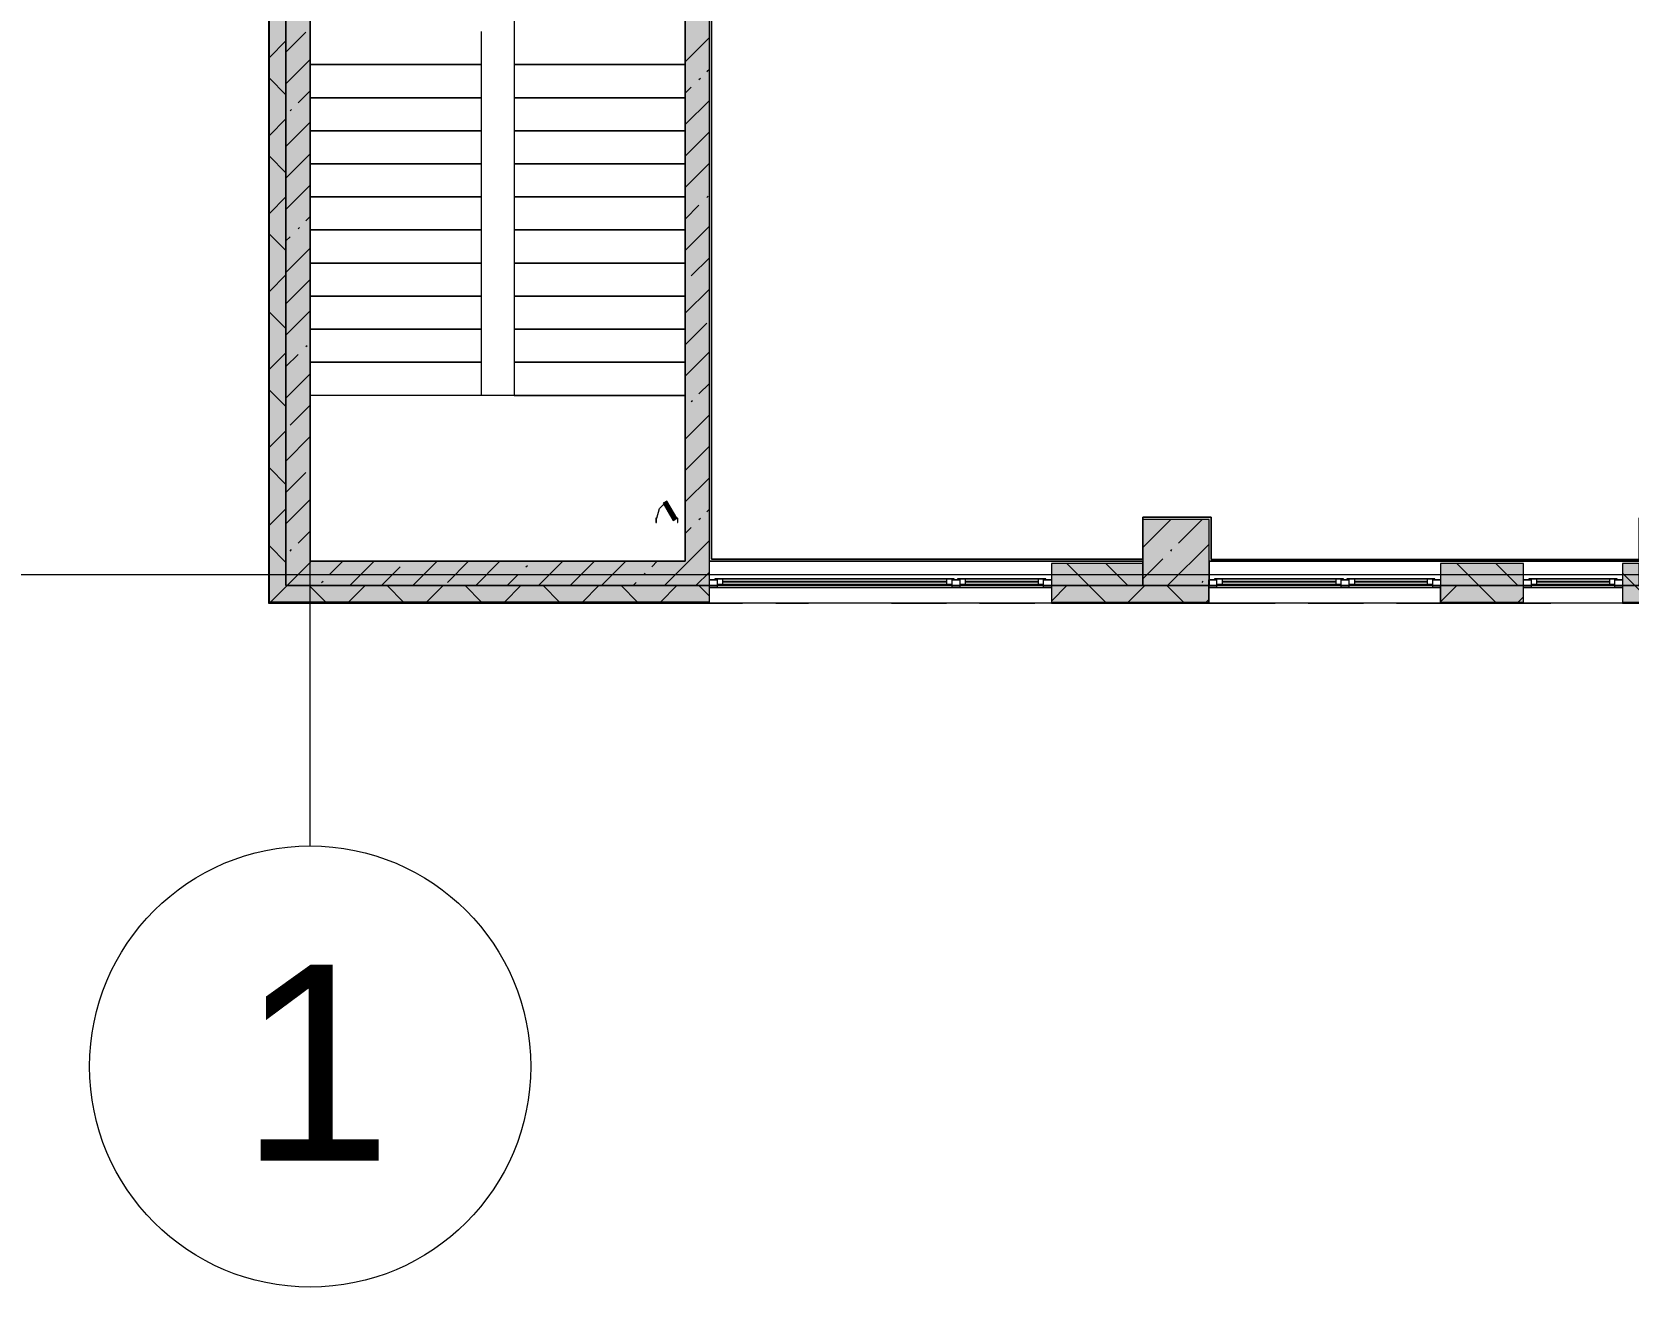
# Model space of a CAD drawing. Header units: millimetres. Extents: x -3817 to 677485, y -22715 to 103890.
# Drawn here: x 28916 to 29029.9, y 152.3 to 241.9 of the extents above; entities that cross this region are included whole.
import ezdxf

# ---------------------------------------------------------------- set-up
doc = ezdxf.new("R2010")
doc.units = ezdxf.units.MM
doc.layers.add('PDF _Геометрия', color=7, linetype='Continuous', true_color=0x1d1d1d)
doc.layers.add('PDF _Сплошная заливка', color=7, linetype='Continuous', true_color=0xffffff)
doc.layers.add('PDF _Текст', color=7, linetype='Continuous')
doc.styles.add('PDF ArialMT', font='arial.ttf')

msp = doc.modelspace()

# ---------------------------------------------------------------- hatches: boundary and pattern name
at = {"layer": 'PDF _Сплошная заливка', "transparency": 33554559}
h = msp.add_hatch(color=256, dxfattribs=at)
h.paths.add_polyline_path([(28932.94, 202.35), (28934.12, 202.35), (28934.12, 244.24), (28932.94, 244.24), (28932.94, 222.65)], flags=0)
h.paths.add_polyline_path([(28934.12, 260.78), (28934.12, 270.22), (28932.94, 270.22), (28932.94, 260.78)], flags=0)
h.paths.add_polyline_path([(28934.12, 288.33), (28934.12, 299.36), (28932.94, 299.36), (28932.94, 288.33)], flags=0)
h.paths.add_polyline_path([(28934.12, 306.44), (28934.12, 321.82), (28932.94, 321.82), (28932.94, 306.44)], flags=0)
h = msp.add_hatch(color=256, dxfattribs=at)
h.paths.add_polyline_path([(28934.12, 202.35), (28935.85, 202.35), (28935.85, 244.24), (28934.12, 244.24), (28934.12, 222.65)], flags=0)
h.paths.add_polyline_path([(28934.12, 260.78), (28935.85, 260.78), (28935.85, 265.34), (28934.12, 265.34), (28934.12, 262.27)], flags=0)
msp.add_hatch(color=256, dxfattribs=at).paths.add_polyline_path([(28997.4, 202.35), (29000.03, 202.35), (29000.03, 207.08), (28995.3, 207.08), (28995.3, 202.35)])
h = msp.add_hatch(color=256, dxfattribs=at)
h.paths.add_polyline_path([(29448.84, 202.35), (29450.01, 202.35), (29450.01, 203.93), (29448.04, 203.93), (29448.04, 202.35)], flags=0)
h.paths.add_polyline_path([(29372.06, 202.35), (29372.06, 203.93), (29366.15, 203.93), (29366.15, 202.35), (29368.09, 202.35)], flags=0)
h.paths.add_polyline_path([(29384.03, 202.35), (29390.17, 202.35), (29390.17, 203.93), (29384.03, 203.93), (29384.03, 202.89)], flags=0)
h.paths.add_polyline_path([(29440.95, 202.35), (29440.95, 203.93), (29436.62, 203.93), (29436.62, 202.35)], flags=0)
h.paths.add_polyline_path([(29418.51, 202.35), (29420.09, 202.35), (29420.09, 203.93), (29418.51, 203.93), (29418.51, 203.48)], flags=0)
h.paths.add_polyline_path([(29280.01, 202.35), (29283.87, 202.35), (29283.87, 203.93), (29276.79, 203.93), (29276.79, 202.36), (29272.85, 202.36), (29272.85, 203.93), (29270.88, 203.93), (29270.88, 202.35), (29276.79, 202.35)], flags=0)
h.paths.add_polyline_path([(29347.65, 202.35), (29349.62, 202.35), (29349.62, 203.93), (29347.65, 203.93), (29347.65, 203.4)], flags=0)
h.paths.add_polyline_path([(29330.72, 202.35), (29336.63, 202.35), (29336.63, 203.93), (29330.72, 203.93)], flags=0)
h.paths.add_polyline_path([(29314.19, 202.35), (29314.19, 203.93), (29312.22, 203.93), (29312.22, 202.35)], flags=0)
h.paths.add_polyline_path([(29258.91, 202.35), (29263.8, 202.35), (29263.8, 203.93), (29258.91, 203.93)], flags=0)
h.paths.add_polyline_path([(29238.05, 202.35), (29238.44, 202.35), (29238.44, 203.93), (29238.05, 203.93)], flags=0)
h.paths.add_polyline_path([(29221.28, 202.35), (29227.03, 202.35), (29227.03, 203.93), (29218.21, 203.93), (29218.21, 202.35)], flags=0)
h.paths.add_polyline_path([(29201.67, 202.35), (29201.67, 203.93), (29199.62, 203.93), (29199.62, 202.35)], flags=0)
h.paths.add_polyline_path([(29184.58, 202.35), (29187.81, 202.35), (29187.81, 203.93), (29179.94, 203.93), (29179.94, 202.35)], flags=0)
h.paths.add_polyline_path([(29142.93, 202.35), (29142.93, 203.93), (29141.91, 203.93), (29141.91, 202.35)], flags=0)
h.paths.add_polyline_path([(29135.3, 202.35), (29135.3, 203.93), (29130.34, 203.93), (29130.34, 202.35), (29133.2, 202.35)], flags=0)
h.paths.add_polyline_path([(29113.8, 202.35), (29113.8, 203.93), (29112.23, 203.93), (29112.23, 202.35)], flags=0)
h.paths.add_polyline_path([(29107.5, 202.35), (29107.5, 203.93), (29105.14, 203.93), (29105.14, 202.35)], flags=0)
h.paths.add_polyline_path([(29170.65, 202.35), (29172.86, 202.35), (29172.86, 203.93), (29170.65, 203.93), (29170.65, 202.75)], flags=0)
h.paths.add_polyline_path([(29098.05, 202.35), (29098.05, 203.93), (29087.42, 203.93), (29087.42, 202.35), (29089.15, 202.35)], flags=0)
h.paths.add_polyline_path([(29022.47, 202.35), (29022.47, 203.93), (29016.56, 203.93), (29016.56, 202.35)], flags=0)
h.paths.add_polyline_path([(28995.3, 202.35), (28995.3, 203.93), (28988.77, 203.93), (28988.77, 202.35), (28993.73, 202.35)], flags=0)
h.paths.add_polyline_path([(29070.89, 202.35), (29070.89, 203.93), (29064.98, 203.93), (29064.98, 202.35), (29067.13, 202.35)], flags=0)
h.paths.add_polyline_path([(29029.55, 202.35), (29030.73, 202.35), (29030.73, 203.93), (29029.55, 203.93)], flags=0)
h.paths.add_polyline_path([(29051.99, 202.35), (29057.9, 202.35), (29057.9, 203.93), (29051.99, 203.93)], flags=0)
h = msp.add_hatch(color=256, dxfattribs=at)
h.paths.add_polyline_path([(29312.22, 201.17), (29314.19, 201.17), (29314.19, 202.35), (29308.28, 202.35), (29308.28, 201.17), (29309.37, 201.17)], flags=0)
h.paths.add_polyline_path([(29380.86, 201.17), (29380.86, 202.35), (29378.2, 202.35), (29378.2, 201.17)], flags=0)
h.paths.add_polyline_path([(29330.72, 201.17), (29336.63, 201.17), (29336.63, 202.35), (29330.72, 202.35)], flags=0)
h.paths.add_polyline_path([(29368.09, 201.17), (29372.06, 201.17), (29372.06, 202.35), (29366.15, 202.35), (29366.15, 201.17)], flags=0)
h.paths.add_polyline_path([(29343.71, 201.17), (29349.62, 201.17), (29349.62, 202.35), (29343.71, 202.35)], flags=0)
h.paths.add_polyline_path([(29270.88, 201.17), (29283.87, 201.17), (29283.87, 202.35), (29270.88, 202.35)], flags=0)
h.paths.add_polyline_path([(29258.91, 201.17), (29263.8, 201.17), (29263.8, 202.35), (29258.91, 202.35)], flags=0)
h.paths.add_polyline_path([(29234.11, 201.17), (29242.38, 201.17), (29242.38, 202.35), (29234.11, 202.35)], flags=0)
h.paths.add_polyline_path([(29221.28, 201.17), (29227.03, 201.17), (29227.03, 202.35), (29218.21, 202.35), (29218.21, 201.17)], flags=0)
h.paths.add_polyline_path([(29172.86, 201.17), (29172.86, 202.35), (29164.03, 202.35), (29164.03, 201.17), (29170.65, 201.17)], flags=0)
h.paths.add_polyline_path([(29113.8, 201.17), (29113.8, 202.35), (29105.14, 202.35), (29105.14, 201.17), (29112.23, 201.17)], flags=0)
h.paths.add_polyline_path([(29179.94, 201.17), (29187.81, 201.17), (29187.81, 202.35), (29179.94, 202.35)], flags=0)
h.paths.add_polyline_path([(29130.34, 201.17), (29142.93, 201.17), (29142.93, 202.35), (29130.34, 202.35)], flags=0)
h.paths.add_polyline_path([(29194.9, 201.17), (29201.67, 201.17), (29201.67, 202.35), (29194.9, 202.35)], flags=0)
h.paths.add_polyline_path([(29029.55, 201.17), (29035.46, 201.17), (29035.46, 202.35), (29029.55, 202.35)], flags=0)
h.paths.add_polyline_path([(29098.05, 201.17), (29098.05, 202.35), (29087.42, 202.35), (29087.42, 201.17), (29089.15, 201.17)], flags=0)
h.paths.add_polyline_path([(29051.99, 201.17), (29057.9, 201.17), (29057.9, 202.35), (29051.99, 202.35)], flags=0)
h.paths.add_polyline_path([(29064.98, 201.17), (29070.89, 201.17), (29070.89, 202.35), (29064.98, 202.35)], flags=0)
h.paths.add_polyline_path([(29022.47, 201.17), (29022.47, 202.35), (29016.56, 202.35), (29016.56, 201.17)], flags=0)
h.paths.add_polyline_path([(28997.4, 201.17), (29000.02, 201.17), (29000.02, 202.35), (28988.77, 202.35), (28988.77, 201.17), (28993.73, 201.17)], flags=0)
h.paths.add_polyline_path([(28932.94, 201.17), (28964.36, 201.17), (28964.36, 202.35), (28932.94, 202.35)], flags=0)

# ---------------------------------------------------------------- linework, layer by layer
at = {"layer": 'PDF _Геометрия', "color": 253, "lineweight": 9, "true_color": 0xaaaaaa}
for points in [[(28935.85, 183.76), (28935.85, 253.8), (28935.85, 254.2), (28935.85, 324.24)], [(28995.3, 204.25), (28964.51, 204.25), (28964.51, 263.61), (28966.72, 263.61), (28964.51, 263.61), (28964.51, 204.25), (28995.3, 204.25), (28995.3, 207.24), (29000.18, 207.24), (29000.18, 204.21), (29030.73, 204.21), (29030.73, 207.2), (29032.54, 207.2), (29032.54, 258.65), (29029.69, 258.65), (29032.54, 258.65), (29032.54, 207.2), (29030.73, 207.2), (29030.73, 207.08)], [(28960.61, 207.16), (28960.8, 207.87), (28961.32, 208.39)], [(29030.73, 204.21), (29000.18, 204.21), (29000.18, 207.24), (28995.3, 207.24), (28995.3, 207.08)], [(28899.59, 203.14), (28998.01, 203.14), (29038.63, 203.14)]]:
    msp.add_lwpolyline(points, dxfattribs=at)
at = {"layer": 'PDF _Геометрия', "color": 7, "lineweight": 9}
for points in [[(28949.2, 263.61), (28935.85, 263.61), (28935.85, 260.78), (28934.12, 260.78), (28932.88, 260.78), (28932.88, 244.24), (28934.12, 244.24), (28935.85, 244.24), (28935.85, 204.09), (28962.63, 204.09), (28962.63, 263.61), (28961.48, 263.61)], [(28934.53, 244.79), (28934.53, 244.24), (28934.12, 244.24), (28934.12, 202.35), (28935.85, 202.35), (28962.63, 202.35), (28964.36, 202.35), (28964.36, 263.77)], [(28950.42, 246.6), (28950.42, 244.28), (28950.42, 241.92), (28950.42, 239.56), (28950.42, 237.19), (28950.42, 234.83), (28950.42, 232.47), (28950.42, 230.11), (28950.42, 227.75), (28950.42, 225.38), (28950.42, 223.02), (28950.42, 220.66), (28950.42, 218.3), (28950.42, 215.94), (28948.06, 215.94), (28935.85, 215.94), (28935.85, 204.12), (28962.63, 204.12), (28962.63, 215.94), (28950.42, 215.94), (28962.63, 215.94)], [(28964.36, 201.15), (28932.92, 201.15), (28932.92, 201.17), (28932.92, 202.35), (28932.92, 244.24)], [(28964.36, 201.17), (28932.94, 201.17), (28932.94, 202.35), (28932.94, 244.24)], [(28935.85, 244.24), (28935.85, 241.09)], [(28962.63, 244.28), (28957.13, 244.28), (28962.63, 244.28), (28962.63, 241.92), (28962.63, 239.56), (28962.63, 237.19), (28962.63, 234.83), (28962.63, 232.47), (28962.63, 230.11), (28962.63, 227.75), (28962.63, 225.38), (28962.63, 223.02), (28962.63, 220.66), (28962.63, 218.3), (28950.42, 218.3), (28962.63, 218.3)], [(28934.12, 240.44), (28935.55, 241.87)], [(28948.06, 241.92), (28948.06, 239.56), (28948.06, 237.19), (28948.06, 234.83), (28948.06, 232.47), (28948.06, 230.11), (28948.06, 227.75), (28948.06, 225.38), (28948.06, 223.02), (28948.06, 220.66), (28948.06, 218.3), (28948.06, 215.94), (28935.85, 215.94), (28935.85, 218.3), (28935.85, 220.66), (28935.85, 223.02), (28935.85, 225.38), (28935.85, 227.75), (28935.85, 230.11), (28935.85, 232.47), (28935.85, 234.83), (28935.85, 237.19), (28935.85, 239.56), (28935.85, 241.92)], [(28932.94, 240.07), (28934.12, 241.25)], [(28962.63, 239.76), (28964.36, 241.49)], [(28934.12, 238.19), (28935.85, 239.93)], [(28962.63, 236.03), (28962.63, 240.26)], [(28934.12, 237.41), (28932.94, 238.59)], [(28935.85, 238.73), (28935.85, 234.79)], [(28963.61, 238.5), (28963.71, 238.59)], [(28964.17, 239.06), (28964.36, 239.24)], [(28934.99, 236.82), (28935.85, 237.68)], [(28962.63, 237.51), (28963.05, 237.94)], [(28934.43, 236.25), (28934.52, 236.35)], [(28962.63, 235.27), (28964.36, 237)], [(28932.94, 234.5), (28934.12, 235.68)], [(28934.12, 233.7), (28935.85, 235.44)], [(28962.63, 233.02), (28964.36, 234.75)], [(28962.63, 229.73), (28962.63, 233.67)], [(28934.12, 231.84), (28932.94, 233.03)], [(28934.12, 231.46), (28935.85, 233.19)], [(28962.63, 230.78), (28964.36, 232.51)], [(28935.85, 232.43), (28935.85, 228.49)], [(28934.12, 229.21), (28935.85, 230.95)], [(28932.94, 228.93), (28934.12, 230.11)], [(28962.63, 228.53), (28963.61, 229.52)], [(28964.17, 230.08), (28964.27, 230.17)], [(28934.99, 227.84), (28935.08, 227.93)], [(28935.55, 228.4), (28935.85, 228.7)], [(28962.63, 226.29), (28964.36, 228.02)], [(28934.12, 226.28), (28932.94, 227.46)], [(28934.12, 226.97), (28934.43, 227.27)], [(28962.63, 223.43), (28962.63, 227.37)], [(28934.12, 224.72), (28935.85, 226.46)], [(28935.85, 226.13), (28935.85, 222.19)], [(28963.05, 224.47), (28964.36, 225.77)], [(28932.94, 223.36), (28934.12, 224.54)], [(28934.12, 222.48), (28935.85, 224.21)], [(28962.63, 221.8), (28964.36, 223.53)], [(28934.12, 220.71), (28932.94, 221.89)], [(28934.12, 220.23), (28935.85, 221.97)], [(28962.63, 219.55), (28964.17, 221.1)], [(28962.63, 217.13), (28962.63, 221.07)], [(28932.94, 217.8), (28934.12, 218.98)], [(28934.12, 217.99), (28934.99, 218.86)], [(28935.55, 219.42), (28935.64, 219.51)], [(28935.85, 219.83), (28935.85, 215.9)], [(28962.63, 217.31), (28964.36, 219.04)], [(28934.12, 215.74), (28935.85, 217.48)], [(28963.61, 216.05), (28964.36, 216.79)], [(28934.12, 215.14), (28932.94, 216.32)], [(28963.05, 215.49), (28963.14, 215.58)], [(28934.43, 213.8), (28935.85, 215.23)], [(28962.63, 210.83), (28962.63, 214.77)], [(28962.63, 212.82), (28964.36, 214.55)], [(28932.94, 212.23), (28934.12, 213.41)], [(28935.85, 213.53), (28935.85, 209.6)], [(28934.12, 211.25), (28935.85, 212.99)], [(28962.63, 210.57), (28964.36, 212.3)], [(28934.12, 209.57), (28932.94, 210.76)], [(28934.12, 209.01), (28935.55, 210.44)], [(28962.63, 208.33), (28964.36, 210.06)], [(28932.94, 206.66), (28934.12, 207.84)], [(28934.12, 206.76), (28935.85, 208.5)], [(28959.87, 204.09), (28962.63, 204.09), (28962.63, 204.24), (28962.63, 208.47)], [(28964.17, 207.63), (28964.36, 207.81)], [(28935.85, 207.23), (28935.85, 204.09), (28938.61, 204.09)], [(28962.63, 206.08), (28963.05, 206.51)], [(28963.61, 207.07), (28963.71, 207.16)], [(28995.3, 205.08), (28997.29, 207.08)], [(28997.85, 205.39), (28999.54, 207.08)], [(28934.12, 204.01), (28932.94, 205.19)], [(28934.99, 205.39), (28935.85, 206.25)], [(28961.14, 202.35), (28962.63, 203.84), (28964.36, 205.57)], [(28997.06, 202.35), (29000.03, 205.32)], [(28933.02, 201.17), (28934.2, 202.35), (28935.85, 204.01), (28935.93, 204.09)], [(28934.43, 204.82), (28934.52, 204.92)], [(28937.23, 203.14), (28938.18, 204.09)], [(28938.69, 202.35), (28940.42, 204.09)], [(28940.97, 204.09), (28944.91, 204.09)], [(28943.18, 202.35), (28944.91, 204.09)], [(28945.65, 202.58), (28947.16, 204.09)], [(28947.27, 204.09), (28951.21, 204.09)], [(28947.67, 202.35), (28949.4, 204.09)], [(28952.16, 202.35), (28953.89, 204.09)], [(28953.57, 204.09), (28957.51, 204.09)], [(28954.41, 202.35), (28956.14, 204.09)], [(28956.65, 202.35), (28958.38, 204.09)], [(28959.67, 204.09), (28960.26, 204.09)], [(28960.24, 203.7), (28960.63, 204.09)], [(28988.77, 202.35), (28964.36, 202.35), (28964.36, 204.09), (28995.3, 204.09), (28964.37, 204.09)], [(28995.3, 202.84), (28996.73, 204.26)], [(28995.3, 203.93), (28995.3, 204.09)], [(28997.29, 204.82), (28997.38, 204.92)], [(29030.73, 204.09), (29000.03, 204.09), (29030.73, 204.09)], [(29000.03, 204.09), (29000.03, 202.35)], [(28940.94, 202.35), (28942.28, 203.7)], [(28949.92, 202.35), (28950.7, 203.14)], [(28951.26, 203.7), (28951.36, 203.79)], [(28959.68, 203.14), (28959.78, 203.23)], [(28963.39, 202.35), (28964.36, 203.32)], [(28992.63, 201.17), (28991.45, 202.35), (28989.88, 203.93)], [(28994.24, 202.35), (28992.66, 203.93)], [(29020.47, 201.17), (29019.29, 202.35), (29017.71, 203.93)], [(29022.07, 202.35), (29020.5, 203.93)], [(29031.61, 201.17), (29030.42, 202.35), (29029.55, 203.23)], [(28936.96, 201.17), (28935.78, 202.35)], [(28936.67, 202.58), (28936.77, 202.67)], [(28938.59, 201.17), (28939.77, 202.35)], [(28942.52, 201.17), (28941.34, 202.35)], [(28944.16, 201.17), (28945.34, 202.35)], [(28948.09, 201.17), (28946.91, 202.35)], [(28949.72, 201.17), (28950.9, 202.35)], [(28953.66, 201.17), (28952.48, 202.35)], [(28955.29, 201.17), (28956.47, 202.35)], [(28959.23, 201.17), (28958.05, 202.35)], [(28958.9, 202.35), (28959.12, 202.58)], [(28960.86, 201.17), (28962.04, 202.35)], [(28964.36, 201.61), (28963.61, 202.35)], [(28964.91, 202.76), (28964.36, 202.76)], [(28964.36, 202.21), (28988.77, 202.21)], [(28964.75, 202.84), (28981.84, 202.84)], [(28965.3, 202.84), (28965.3, 202.45)], [(28965.3, 202.68), (28981.29, 202.68)], [(28981.29, 202.6), (28965.3, 202.6)], [(28981.29, 202.84), (28981.29, 202.45)], [(28982.23, 202.76), (28981.68, 202.76)], [(28982.07, 202.84), (28988.37, 202.84)], [(28982.62, 202.84), (28982.62, 202.45)], [(28982.62, 202.68), (28987.82, 202.68)], [(28987.82, 202.6), (28982.62, 202.6)], [(28987.82, 202.84), (28987.82, 202.45)], [(28988.77, 202.76), (28988.21, 202.76)], [(28988.77, 201.24), (28989.88, 202.35)], [(28994.26, 201.17), (28995.44, 202.35)], [(28998.2, 201.17), (28997.02, 202.35)], [(28999.53, 202.58), (28999.62, 202.67)], [(29000.02, 202.35), (29000.02, 201.11)], [(29000.02, 202.21), (29016.56, 202.21)], [(29000.57, 202.76), (29000.03, 202.76)], [(29000.03, 202.35), (29016.56, 202.35)], [(29016.56, 202.35), (29000.03, 202.35)], [(29000.42, 202.84), (29009.63, 202.84)], [(29000.97, 202.84), (29000.97, 202.45)], [(29000.97, 202.68), (29009.08, 202.68)], [(29009.08, 202.6), (29000.97, 202.6)], [(29009.08, 202.84), (29009.08, 202.45)], [(29010.02, 202.76), (29009.47, 202.76)], [(29009.87, 202.84), (29016.16, 202.84)], [(29010.42, 202.84), (29010.42, 202.45)], [(29010.42, 202.68), (29015.61, 202.68)], [(29015.61, 202.6), (29010.42, 202.6)], [(29015.61, 202.84), (29015.61, 202.45)], [(29016.56, 202.76), (29016.01, 202.76)], [(29016.56, 201.2), (29017.71, 202.35)], [(29016.56, 201.11), (29016.56, 202.35)], [(29023.02, 202.76), (29022.47, 202.76)], [(29029.55, 202.35), (29022.47, 202.35)], [(29022.47, 202.21), (29029.55, 202.21)], [(29022.86, 202.84), (29029.16, 202.84)], [(29023.41, 202.84), (29023.41, 202.45)], [(29023.41, 202.68), (29028.61, 202.68)], [(29028.61, 202.6), (29023.41, 202.6)], [(29028.61, 202.84), (29028.61, 202.45)], [(29029.55, 202.76), (29029, 202.76)], [(28969.09, 201.11), (28971.44, 201.11), (28969.09, 201.11)], [(28988.77, 201.17), (29000.02, 201.17)], [(28988.77, 201.15), (29000.02, 201.15)], [(28989.95, 201.11), (28993.88, 201.11), (28989.95, 201.11)], [(28999.83, 201.17), (29000.02, 201.36)], [(29016.56, 201.11), (29000.02, 201.11)], [(29016.56, 201.17), (29022.47, 201.17)], [(29016.56, 201.15), (29022.47, 201.15)], [(29019.71, 201.11), (29024.43, 201.11), (29019.71, 201.11)], [(29022.1, 201.17), (29022.47, 201.54)], [(29029.55, 201.17), (29035.46, 201.17)], [(29029.55, 201.15), (29035.46, 201.15)]]:
    msp.add_lwpolyline(points, dxfattribs=at)
for points in [[(28964.36, 202.35), (28934.12, 202.35), (28934.12, 244.24), (28932.88, 244.24), (28932.88, 202.35), (28932.88, 201.15), (28932.88, 201.11), (28964.36, 201.11)], [(28948.06, 239.56), (28935.85, 239.56)], [(28950.42, 239.56), (28962.63, 239.56)], [(28948.06, 237.19), (28935.85, 237.19)], [(28950.42, 237.19), (28962.63, 237.19)], [(28948.06, 234.83), (28935.85, 234.83)], [(28950.42, 234.83), (28962.63, 234.83)], [(28948.06, 232.47), (28935.85, 232.47)], [(28950.42, 232.47), (28962.63, 232.47)], [(28948.06, 230.11), (28935.85, 230.11)], [(28950.42, 230.11), (28962.63, 230.11)], [(28948.06, 227.75), (28935.85, 227.75)], [(28950.42, 227.75), (28962.63, 227.75)], [(28948.06, 225.38), (28935.85, 225.38)], [(28950.42, 225.38), (28962.63, 225.38)], [(28948.06, 223.02), (28935.85, 223.02)], [(28950.42, 223.02), (28962.63, 223.02)], [(28948.06, 220.66), (28935.85, 220.66)], [(28950.42, 220.66), (28962.63, 220.66)], [(28948.06, 218.3), (28935.85, 218.3)], [(29000.03, 202.35), (29000.03, 207.08), (28995.3, 207.08), (28995.3, 203.93), (28995.3, 202.35)], [(28995.3, 203.93), (28988.77, 203.93), (28988.77, 202.35), (28995.3, 202.35)], [(29022.47, 202.35), (29022.47, 203.93), (29016.56, 203.93), (29016.56, 202.35)], [(29030.73, 203.93), (29029.55, 203.93), (29029.55, 202.35), (29030.73, 202.35)], [(28964.36, 202.21), (28964.36, 202.76), (28964.91, 202.76), (28964.91, 202.21)], [(28964.36, 201.11), (28964.36, 202.35), (28988.77, 202.35), (28988.77, 201.11)], [(28981.84, 202.84), (28964.75, 202.84), (28964.75, 202.76), (28964.91, 202.76), (28964.91, 202.45), (28981.68, 202.45), (28981.68, 202.76), (28981.84, 202.76)], [(28981.68, 202.21), (28981.68, 202.76), (28982.23, 202.76), (28982.23, 202.21)], [(28988.37, 202.84), (28982.07, 202.84), (28982.07, 202.76), (28982.23, 202.76), (28982.23, 202.45), (28988.21, 202.45), (28988.21, 202.76), (28988.37, 202.76)], [(28988.21, 202.21), (28988.21, 202.76), (28988.77, 202.76), (28988.77, 202.21)], [(28988.77, 202.35), (28988.77, 201.11), (29000.02, 201.11), (29000.02, 202.35), (28995.3, 202.35)], [(29000.02, 202.21), (29000.02, 202.76), (29000.57, 202.76), (29000.57, 202.21)], [(29009.63, 202.84), (29000.42, 202.84), (29000.42, 202.76), (29000.57, 202.76), (29000.57, 202.45), (29009.47, 202.45), (29009.47, 202.76), (29009.63, 202.76)], [(29009.47, 202.21), (29009.47, 202.76), (29010.02, 202.76), (29010.02, 202.21)], [(29016.16, 202.84), (29009.87, 202.84), (29009.87, 202.76), (29010.02, 202.76), (29010.02, 202.45), (29016.01, 202.45), (29016.01, 202.76), (29016.16, 202.76)], [(29016.01, 202.21), (29016.01, 202.76), (29016.56, 202.76), (29016.56, 202.21)], [(29016.56, 202.35), (29016.56, 201.11), (29022.47, 201.11), (29022.47, 202.35)], [(29022.47, 202.21), (29022.47, 202.76), (29023.02, 202.76), (29023.02, 202.21)], [(29022.47, 201.11), (29022.47, 202.35), (29029.55, 202.35), (29029.55, 201.11)], [(29029.16, 202.84), (29022.86, 202.84), (29022.86, 202.76), (29023.02, 202.76), (29023.02, 202.45), (29029, 202.45), (29029, 202.76), (29029.16, 202.76)], [(29029, 202.21), (29029, 202.76), (29029.55, 202.76), (29029.55, 202.21)], [(29029.55, 202.35), (29029.55, 201.11), (29035.46, 201.11), (29035.46, 202.35), (29030.73, 202.35)], [(28964.37, 201.11), (28966.72, 201.11)], [(28977.35, 201.11), (28981.29, 201.11)], [(28983.65, 201.11), (28987.58, 201.11)], [(29000.03, 201.11), (29004.75, 201.11)], [(29007.11, 201.11), (29011.05, 201.11)], [(29013.41, 201.11), (29017.35, 201.11)]]:
    msp.add_lwpolyline(points, close=True, dxfattribs=at)
at = {"layer": 'PDF _Геометрия', "color": 253, "lineweight": 9, "true_color": 0xaaaaaa}
for points in [[(28962.63, 204.09), (28962.63, 240.26)], [(28961.32, 208.39), (28961.05, 208.23), (28961.76, 207.01), (28962.03, 207.16)], [(28960.57, 206.85), (28960.57, 207.16), (28960.53, 207.16), (28960.53, 206.85)], [(28962.07, 206.85), (28962.11, 206.85), (28962.11, 207.16), (28962.07, 207.16)]]:
    msp.add_lwpolyline(points, close=True, dxfattribs=at)
msp.add_circle((28935.85, 168.01), 15.75, dxfattribs=at)
at = {"layer": 'PDF _Геометрия', "color": 253, "lineweight": 20, "true_color": 0xaaaaaa}
msp.add_circle((28935.85, 168.01), 15.75, dxfattribs=at)
at = {"layer": 'PDF _Сплошная заливка', "lineweight": 60, "transparency": 33554559}
for points in [[(28964.36, 202.35), (28964.36, 265.34), (28962.63, 202.35), (28962.63, 265.34)], [(28935.85, 202.35), (28962.63, 202.35), (28935.85, 204.09), (28962.63, 204.09)]]:
    msp.add_solid(points, dxfattribs=at)
at = {"layer": 'PDF _Сплошная заливка', "color": 254, "lineweight": 60, "true_color": 0xe2e2e2, "transparency": 33554559}
msp.add_solid([(28961.76, 207.01), (28962.03, 207.16), (28961.05, 208.23), (28961.32, 208.39)], dxfattribs=at)

# ---------------------------------------------------------------- texts
at = {"layer": 'PDF _Текст', "color": 9, "true_color": 0xbebebe, "insert": (28930.82, 168.29), "char_height": 14, "attachment_point": 4, "style": 'PDF ArialMT'}
msp.add_mtext('1', dxfattribs=at)

doc.saveas('drawing.dxf')
